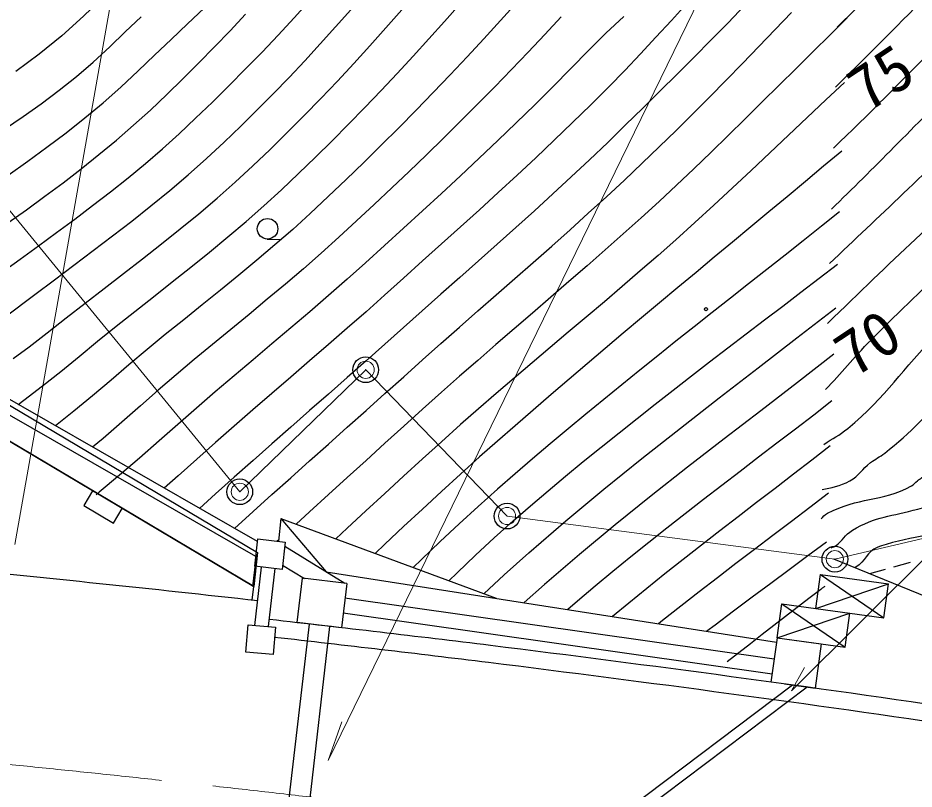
# Model space of a CAD drawing. Units: millimetres, scale not verified. Extents: x 40004 to 680061, y 20002 to 380034.
# Drawn here: x 178054 to 204157, y 309817 to 332272 of the extents above; entities that cross this region are included whole.
import ezdxf
from ezdxf.enums import TextEntityAlignment as Align

# ---------------------------------------------------------------- set-up
doc = ezdxf.new("R2010")
doc.units = ezdxf.units.MM
doc.header["$LTSCALE"] = 1000.09
doc.header["$PDMODE"] = 32
doc.header["$PDSIZE"] = 500
doc.linetypes.add('CHAIN', pattern=[18.5, 12, -1.5, 3.5, -1.5])
doc.linetypes.add('DASHED', pattern=[7.5, 6, -1.5])
for name, color, linetype, lineweight in [('M-BGD', 7, 'Continuous', 25), ('M-BMK', 2, 'CHAIN', 13), ('M-BMK-ROW', 30, 'Continuous', 13), ('M-STR-HTXT', 7, 'Continuous', 13)]:
    doc.layers.add(name, color=color, linetype=linetype, lineweight=lineweight)
doc.styles.add('ＭＳ ゴシック', font='')
doc.styles.get('ＭＳ ゴシック').set_extended_font_data('MS Gothic')

msp = doc.modelspace()

# ---------------------------------------------------------------- linework, layer by layer
at = {"layer": 'M-BGD'}
for p, q in [((185315, 325832), (185715, 325819)), ((185315, 325832), (185715, 325819)), ((177489, 321183), (185037, 316708)), ((177391, 320188), (184926, 315714)), ((180230, 318502), (179975, 318072)), ((179975, 318072), (180835, 317561)), ((180835, 317561), (181090, 317991)), ((185716, 317698), (185641, 317032)), ((185716, 317698), (187032, 316144)), ((185716, 317698), (191980, 315372)), ((185645, 317064), (185609, 317031)), ((185645, 317064), (185609, 317031)), ((185037, 316708), (184926, 315714)), ((185826, 316886), (187574, 315811)), ((184989, 316604), (184890, 315720)), ((201814, 316517), (211998, 312373)), ((203569, 316286), (204051, 316420)), ((184958, 314584), (185152, 316282)), ((185357, 314550), (185549, 316237)), ((185764, 316337), (186397, 315948)), ((187032, 316144), (200148, 314098)), ((202864, 316090), (203328, 316219)), ((186190, 314663), (186340, 315955)), ((187631, 315805), (186340, 315955)), ((201293, 315073), (201430, 316064)), ((201430, 316064), (203411, 315789)), ((201430, 316064), (203274, 314799)), ((187631, 315805), (187481, 314514)), ((201293, 315073), (203411, 315789)), ((203274, 314799), (203411, 315789)), ((200079, 313598), (187581, 315378)), ((200165, 314220), (200303, 315211)), ((200303, 315211), (202146, 313945)), ((200303, 315211), (203274, 314799)), ((200019, 313162), (187531, 314941)), ((200165, 314220), (202284, 314936)), ((202146, 313945), (202284, 314936)), ((187481, 314514), (186190, 314663)), ((200165, 314220), (199987, 312932)), ((200165, 314220), (201453, 314042)), ((200165, 314220), (202146, 313945)), ((201453, 314042), (201274, 312754)), ((200383, 312878), (201274, 312754))]:
    msp.add_line(p, q, dxfattribs=at)
at = {"layer": 'M-BGD', "linetype": 'DASHED'}
for p, q in [((186537, 314623), (185197, 303081)), ((187133, 314554), (185838, 303402)), ((200618, 312845), (191263, 305788)), ((201039, 312787), (191761, 305788))]:
    msp.add_line(p, q, dxfattribs=at)
at = {"layer": 'M-BGD'}
for points in [[(184863, 339965), (184856, 339757), (184802, 339270), (184709, 338793), (184570, 338328), (184204, 337459), (183750, 336633), (183220, 335845), (182631, 335090), (181996, 334365), (181330, 333666), (180647, 332986), (179961, 332324), (179332, 331753), (178672, 331218), (177989, 330710)], [(177451, 324768), (178119, 325248), (178650, 325633), (179181, 326020), (179708, 326412), (180231, 326808), (180749, 327210), (181262, 327620), (181767, 328037), (182264, 328464), (182752, 328900), (183230, 329349), (183719, 329823), (184205, 330301), (184687, 330785), (185165, 331274), (185637, 331769), (186102, 332270), (186560, 332778)], [(177769, 327698), (178338, 328099), (178901, 328509), (179455, 328928), (180000, 329359), (180534, 329802), (181055, 330260), (181561, 330734), (182035, 331187), (182515, 331642), (182998, 332099), (183481, 332561)], [(178060, 321017), (178224, 321141), (178769, 321558), (179308, 321981), (179838, 322414), (180374, 322855), (180914, 323292), (181458, 323724), (182004, 324155), (182549, 324585), (183093, 325018), (183634, 325454), (184170, 325895), (184699, 326344), (185221, 326802), (185733, 327270), (186228, 327739), (186718, 328213), (187203, 328692), (187684, 329176), (188160, 329665), (188632, 330158), (189099, 330654), (189563, 331155), (190023, 331659), (190479, 332167), (190931, 332678)], [(178060, 321017), (178224, 321141), (178769, 321558), (179308, 321981), (179838, 322414), (180374, 322855), (180914, 323292), (181458, 323724), (182004, 324155), (182549, 324585), (183093, 325018), (183634, 325454), (184170, 325895), (184699, 326344), (185221, 326802), (185733, 327270), (186228, 327739), (186718, 328213), (187203, 328692), (187684, 329176), (188160, 329665), (188632, 330158), (189099, 330654), (189563, 331155), (190023, 331659), (190479, 332167), (190931, 332678)], [(192596, 332728), (192114, 332196), (191628, 331668), (191139, 331142), (190646, 330619), (190150, 330100), (189650, 329585), (189146, 329073), (188638, 328566), (188127, 328062), (187611, 327563), (187091, 327068), (186567, 326577), (186058, 326115), (185541, 325663), (185016, 325218), (184486, 324780), (183953, 324346), (183418, 323914), (182882, 323482), (182347, 323050), (181815, 322613), (181288, 322172), (180766, 321724), (180228, 321266), (179680, 320817), (179150, 320392)], [(192596, 332728), (192114, 332196), (191628, 331668), (191139, 331142), (190646, 330619), (190150, 330100), (189650, 329585), (189146, 329073), (188638, 328566), (188127, 328062), (187611, 327563), (187091, 327068), (186567, 326577), (186058, 326115), (185541, 325663), (185016, 325218), (184486, 324780), (183953, 324346), (183418, 323914), (182882, 323482), (182347, 323050), (181815, 322613), (181288, 322172), (180766, 321724), (180228, 321266), (179680, 320817), (179150, 320392)], [(197531, 332686), (197087, 332195), (196639, 331707), (196187, 331223), (195730, 330744), (195268, 330270), (194743, 329744), (194212, 329224), (193676, 328709), (193136, 328199), (192593, 327692), (192046, 327188), (191497, 326687), (190946, 326189), (190393, 325691), (189840, 325194), (189287, 324698), (188735, 324201), (188193, 323716), (187648, 323236), (187101, 322759), (186551, 322283), (186001, 321809), (185450, 321336), (184900, 320861), (184352, 320385), (183805, 319907), (183261, 319426), (182721, 318940), (182315, 318580)], [(197531, 332686), (197087, 332195), (196639, 331707), (196187, 331223), (195730, 330744), (195268, 330270), (194743, 329744), (194212, 329224), (193676, 328709), (193136, 328199), (192593, 327692), (192046, 327188), (191497, 326687), (190946, 326189), (190393, 325691), (189840, 325194), (189287, 324698), (188735, 324201), (188193, 323716), (187648, 323236), (187101, 322759), (186551, 322283), (186001, 321809), (185450, 321336), (184900, 320861), (184352, 320385), (183805, 319907), (183261, 319426), (182721, 318940), (182315, 318580)], [(199223, 332641), (198738, 332133), (198248, 331630), (197753, 331131), (197256, 330634), (196756, 330140), (196255, 329648), (195755, 329156), (195232, 328647), (194704, 328144), (194172, 327645), (193636, 327151), (193097, 326659), (192555, 326171), (192011, 325684), (191467, 325199), (190921, 324715), (190376, 324230), (189831, 323745), (189288, 323258), (188743, 322770), (188196, 322285), (187648, 321801), (187099, 321319), (186549, 320837), (185999, 320354), (185450, 319872), (184902, 319388), (184356, 318902), (183811, 318414), (183344, 317991)], [(177667, 329031), (178203, 329398), (178732, 329775), (179251, 330165), (179758, 330568), (180250, 330988), (180727, 331427), (181182, 331863), (181641, 332302)], [(177667, 329031), (178203, 329398), (178732, 329775), (179251, 330165), (179758, 330568), (180250, 330988), (180727, 331427), (181182, 331863), (181641, 332302)], [(177680, 323566), (178547, 324219), (179115, 324644), (179682, 325069), (180249, 325495), (180813, 325924), (181374, 326358), (181928, 326799), (182476, 327247), (183016, 327705), (183546, 328174), (184064, 328656), (184543, 329118), (185017, 329586), (185486, 330059), (185950, 330539), (186408, 331023), (186860, 331513), (187307, 332008), (187748, 332508)], [(177761, 326301), (178301, 326686), (178837, 327077), (179368, 327474), (179894, 327878), (180412, 328291), (180922, 328713), (181423, 329145), (181915, 329587), (182396, 330041), (182862, 330498), (183324, 330960), (183781, 331428), (184233, 331901), (184679, 332381)], [(177911, 322351), (178385, 322698), (178910, 323103), (179460, 323538), (180014, 323969), (180570, 324397), (181126, 324826), (181681, 325256), (182233, 325689), (182781, 326127), (183323, 326571), (183858, 327025), (184383, 327488), (184898, 327963), (185402, 328445), (185900, 328934), (186392, 329428), (186879, 329929), (187360, 330434), (187835, 330945), (188306, 331461), (188771, 331982), (189232, 332507)], [(193879, 332300), (193401, 331787), (192919, 331278), (192433, 330772), (191944, 330269), (191451, 329770), (190955, 329274), (190456, 328780), (189954, 328290), (189448, 327804), (188941, 327320), (188430, 326838), (187917, 326360), (187401, 325885), (186889, 325423), (186371, 324969), (185846, 324522), (185318, 324080), (184786, 323640), (184254, 323202), (183722, 322764), (183191, 322323), (182664, 321879), (182141, 321430), (181624, 320974), (181083, 320498), (180533, 320029), (180229, 319774)], [(193879, 332300), (193401, 331787), (192919, 331278), (192433, 330772), (191944, 330269), (191451, 329770), (190955, 329274), (190456, 328780), (189954, 328290), (189448, 327804), (188941, 327320), (188430, 326838), (187917, 326360), (187401, 325885), (186889, 325423), (186371, 324969), (185846, 324522), (185318, 324080), (184786, 323640), (184254, 323202), (183722, 322764), (183191, 322323), (182664, 321879), (182141, 321430), (181624, 320974), (181083, 320498), (180533, 320029), (180229, 319774)], [(195703, 332318), (195182, 331833), (194684, 331338), (194163, 330800), (193637, 330268), (193106, 329741), (192570, 329218), (192031, 328699), (191487, 328184), (190941, 327672), (190392, 327163), (189841, 326656), (189289, 326150), (188735, 325646), (188181, 325143), (187644, 324662), (187101, 324186), (186555, 323715), (186005, 323247), (185454, 322781), (184903, 322316), (184351, 321850), (183802, 321382), (183254, 320912), (182711, 320437), (182173, 319957), (181599, 319451), (181015, 318953), (180425, 318460), (180330, 318381)], [(195703, 332318), (195182, 331833), (194684, 331338), (194163, 330800), (193637, 330268), (193106, 329741), (192570, 329218), (192031, 328699), (191487, 328184), (190941, 327672), (190392, 327163), (189841, 326656), (189289, 326150), (188735, 325646), (188181, 325143), (187644, 324662), (187101, 324186), (186555, 323715), (186005, 323247), (185454, 322781), (184903, 322316), (184351, 321850), (183802, 321382), (183254, 320912), (182711, 320437), (182173, 319957), (181599, 319451), (181015, 318953), (180425, 318460), (180330, 318381)], [(184365, 317406), (184906, 317897), (185452, 318390), (186000, 318882), (186548, 319373), (187097, 319864), (187646, 320354), (188195, 320844), (188744, 321334), (189293, 321824), (189842, 322315), (190376, 322791), (190912, 323265), (191450, 323738), (191988, 324210), (192526, 324681), (193064, 325154), (193601, 325627), (194135, 326103), (194667, 326582), (195196, 327064), (195721, 327550), (196241, 328041), (196735, 328518), (197226, 328997), (197713, 329481), (198198, 329967), (198679, 330456), (199159, 330948), (199636, 331441), (200113, 331935), (200588, 332431)], [(184365, 317406), (184906, 317897), (185452, 318390), (186000, 318882), (186548, 319373), (187097, 319864), (187646, 320354), (188195, 320844), (188744, 321334), (189293, 321824), (189842, 322315), (190376, 322791), (190912, 323265), (191450, 323738), (191988, 324210), (192526, 324681), (193064, 325154), (193601, 325627), (194135, 326103), (194667, 326582), (195196, 327064), (195721, 327550), (196241, 328041), (196735, 328518), (197226, 328997), (197713, 329481), (198198, 329967), (198679, 330456), (199159, 330948), (199636, 331441), (200113, 331935), (200588, 332431)], [(202207, 332271), (201711, 331783), (201216, 331294), (200722, 330804), (200228, 330314), (199734, 329824), (199238, 329335), (198742, 328848), (198243, 328363), (197741, 327881), (197236, 327402), (196728, 326927), (196210, 326453), (195688, 325984), (195163, 325518), (194635, 325055), (194105, 324595), (193574, 324136), (193042, 323678), (192510, 323220), (191978, 322761), (191448, 322301), (190920, 321838), (190395, 321372), (189843, 320878), (189292, 320383), (188742, 319887), (188193, 319389), (187644, 318891), (187097, 318392), (186549, 317893), (186158, 317534)], [(202207, 332271), (201711, 331783), (201216, 331294), (200722, 330804), (200228, 330314), (199734, 329824), (199238, 329335), (198742, 328848), (198243, 328363), (197741, 327881), (197236, 327402), (196728, 326927), (196210, 326453), (195688, 325984), (195163, 325518), (194635, 325055), (194105, 324595), (193574, 324136), (193042, 323678), (192510, 323220), (191978, 322761), (191448, 322301), (190920, 321838), (190395, 321372), (189843, 320878), (189292, 320383), (188742, 319887), (188193, 319389), (187644, 318891), (187097, 318392), (186549, 317893), (186158, 317534)], [(202133, 330396), (201589, 329883), (201046, 329370), (200503, 328857), (199960, 328345), (199415, 327834), (198869, 327324), (198320, 326817), (197769, 326313), (197214, 325813), (196699, 325356), (196180, 324904), (195659, 324455), (195135, 324008), (194609, 323563), (194083, 323119), (193557, 322675), (193031, 322231), (192507, 321785), (191985, 321336), (191465, 320885), (190949, 320430), (190393, 319932), (189840, 319432), (189289, 318930), (188739, 318425), (188192, 317919), (187645, 317412), (187315, 317104)], [(202133, 330396), (201589, 329883), (201046, 329370), (200503, 328857), (199960, 328345), (199415, 327834), (198869, 327324), (198320, 326817), (197769, 326313), (197214, 325813), (196699, 325356), (196180, 324904), (195659, 324455), (195135, 324008), (194609, 323563), (194083, 323119), (193557, 322675), (193031, 322231), (192507, 321785), (191985, 321336), (191465, 320885), (190949, 320430), (190393, 319932), (189840, 319432), (189289, 318930), (188739, 318425), (188192, 317919), (187645, 317412), (187315, 317104)], [(202053, 328393), (201523, 327951), (200993, 327509), (200462, 327067), (199931, 326626), (199399, 326185), (198868, 325745), (198337, 325304), (197806, 324862), (197275, 324421), (196745, 323978), (196215, 323535), (195687, 323091), (195159, 322646), (194632, 322200), (194107, 321752), (193582, 321303), (193060, 320852), (192539, 320399), (192020, 319944), (191502, 319487), (190943, 318986), (190388, 318481), (189836, 317972), (189287, 317460), (188740, 316946), (188458, 316680)], [(201984, 326625), (201456, 326204), (200927, 325785), (200398, 325366), (199868, 324948), (199338, 324530), (198808, 324112), (198278, 323694), (197749, 323275), (197221, 322855), (196693, 322434), (196167, 322012), (195642, 321587), (195119, 321161), (194597, 320733), (194078, 320302), (193561, 319869), (193047, 319432), (192535, 318993), (192026, 318549), (191463, 318048), (190907, 317539), (190357, 317024), (189810, 316504), (189566, 316269)], [(201984, 326625), (201456, 326204), (200927, 325785), (200398, 325366), (199868, 324948), (199338, 324530), (198808, 324112), (198278, 323694), (197749, 323275), (197221, 322855), (196693, 322434), (196167, 322012), (195642, 321587), (195119, 321161), (194597, 320733), (194078, 320302), (193561, 319869), (193047, 319432), (192535, 318993), (192026, 318549), (191463, 318048), (190907, 317539), (190357, 317024), (189810, 316504), (189566, 316269)], [(190605, 315883), (190848, 316118), (191384, 316628), (191928, 317131), (192480, 317624), (192985, 318063), (193495, 318497), (194007, 318927), (194523, 319353), (195042, 319776), (195564, 320195), (196088, 320611), (196614, 321025), (197142, 321437), (197672, 321847), (198202, 322256), (198734, 322663), (199266, 323070), (199798, 323477), (200330, 323883), (200862, 324290), (201393, 324697), (201924, 325106)], [(190605, 315883), (190848, 316118), (191384, 316628), (191928, 317131), (192480, 317624), (192985, 318063), (193495, 318497), (194007, 318927), (194523, 319353), (195042, 319776), (195564, 320195), (196088, 320611), (196614, 321025), (197142, 321437), (197672, 321847), (198202, 322256), (198734, 322663), (199266, 323070), (199798, 323477), (200330, 323883), (200862, 324290), (201393, 324697), (201924, 325106)], [(191628, 315503), (192215, 316052), (192934, 316699), (194017, 317632), (195116, 318546), (196228, 319444), (197350, 320330), (198479, 321208), (199611, 322082), (200744, 322955), (201873, 323832)], [(191628, 315503), (192215, 316052), (192934, 316699), (194017, 317632), (195116, 318546), (196228, 319444), (197350, 320330), (198479, 321208), (199611, 322082), (200744, 322955), (201873, 323832)], [(201820, 322484), (200757, 321656), (199689, 320834), (198621, 320012), (197556, 319186), (196497, 318354), (195447, 317510), (194409, 316652), (193388, 315774), (192797, 315245)], [(201820, 322484), (200757, 321656), (199689, 320834), (198621, 320012), (197556, 319186), (196497, 318354), (195447, 317510), (194409, 316652), (193388, 315774), (192797, 315245)], [(185037, 317022), (177400, 321395)], [(201766, 321119), (201233, 320707), (200699, 320296), (200163, 319887), (199628, 319478), (199092, 319068), (198557, 318658), (198023, 318247), (197490, 317834), (196960, 317419), (196431, 317001), (195906, 316580), (195384, 316154), (194865, 315724), (194351, 315289), (194070, 315046)], [(201766, 321119), (201233, 320707), (200699, 320296), (200163, 319887), (199628, 319478), (199092, 319068), (198557, 318658), (198023, 318247), (197490, 317834), (196960, 317419), (196431, 317001), (195906, 316580), (195384, 316154), (194865, 315724), (194351, 315289), (194070, 315046)], [(184987, 316586), (177275, 321005)], [(184881, 315316), (184926, 315714), (177391, 320188)], [(201714, 319811), (201180, 319397), (200644, 318983), (200107, 318571), (199570, 318159), (199033, 317747), (198497, 317334), (197962, 316920), (197428, 316503), (196897, 316084), (196369, 315661), (195844, 315234), (195372, 314843)], [(200644, 318983), (200107, 318571), (199570, 318159), (199033, 317747), (198497, 317334), (197962, 316920), (197428, 316503), (196897, 316084), (196369, 315661), (195844, 315234), (195372, 314843)], [(201660, 318430), (201123, 318019), (200585, 317609), (200046, 317201), (199507, 316792), (198968, 316382), (198430, 315972), (197895, 315559), (197361, 315144), (196830, 314725), (196717, 314633)], [(201660, 318430), (201123, 318019), (200585, 317609), (200046, 317201), (199507, 316792), (198968, 316382), (198430, 315972), (197895, 315559), (197361, 315144), (196830, 314725), (196717, 314633)], [(201604, 317006), (201063, 316604), (200522, 316202), (199981, 315802), (199439, 315401), (198898, 314998), (198360, 314594), (198123, 314414)], [(201063, 316604), (200522, 316202), (199981, 315802), (199439, 315401), (198898, 314998), (198360, 314594), (198123, 314414)], [(201553, 315716), (201538, 315706), (201524, 315695), (201510, 315685), (201495, 315674), (201481, 315664), (201467, 315653), (201452, 315642), (201438, 315632), (201096, 315370), (200754, 315108), (200414, 314844), (200074, 314580), (199735, 314315), (199396, 314050), (199056, 313785), (198716, 313521)], [(201553, 315716), (201538, 315706), (201524, 315695), (201510, 315685), (201495, 315674), (201481, 315664), (201467, 315653), (201452, 315642), (201438, 315632), (201096, 315370), (200754, 315108), (200414, 314844), (200074, 314580), (199735, 314315), (199396, 314050), (199056, 313785), (198716, 313521)]]:
    msp.add_lwpolyline(points, dxfattribs=at)
for points in [[(184955, 316305), (185046, 317099), (185840, 317009), (185750, 316214)], [(184689, 313805), (184758, 314602), (185555, 314532), (185486, 313735)]]:
    msp.add_lwpolyline(points, close=True, dxfattribs=at)
for centre, radius in [((185325, 326132), 300), ((185325, 326132), 300), ((198097, 323791), 45)]:
    msp.add_circle(centre, radius, dxfattribs=at)
for centre, radius, start, end in [((117717, -286446), 605499, 83.61631, 84.49414), ((111482, -342313), 661209, 83.02136, 83.58305), ((111482, -342313), 660709, 83.02138, 83.56579), ((116769, -293471), 612086, 81.6342, 82.95713), ((116769, -293471), 611586, 81.6342, 82.9571)]:
    msp.add_arc(centre, radius, start, end, dxfattribs=at)
for points, knots in [([(208285, 337009), (208200, 336923), (208110, 336832), (208012, 336733), (206819, 335536), (205849, 334243), (204360, 332744), (203376, 331755), (202657, 331025), (201864, 330260)], [0, 0, 0, 0, 1, 1, 1, 2, 2, 2, 3, 3, 3, 3]), ([(207049, 337188), (206218, 335701), (205038, 335147), (203732, 333823), (203020, 333102), (202493, 332560), (201921, 332006)], [0, 0, 0, 0, 1, 1, 1, 2, 2, 2, 2]), ([(210828, 336885), (210600, 336813), (210172, 336678), (209775, 336488), (209369, 336293), (209046, 336000), (208593, 335667), (207237, 334670), (206450, 333177), (204987, 331665), (203744, 330382), (202832, 329458), (201806, 328480)], [0, 0, 0, 0, 1, 1, 1, 2, 2, 2, 3, 3, 3, 4, 4, 4, 4]), ([(211862, 335249), (211444, 335178), (210706, 335053), (210025, 334758), (209716, 334624), (209372, 334570), (209047, 334303), (207520, 333048), (206998, 331997), (205614, 330587), (204091, 329034), (202999, 327905), (201748, 326707)], [0, 0, 0, 0, 1, 1, 1, 2, 2, 2, 3, 3, 3, 4, 4, 4, 4]), ([(212978, 334206), (212760, 334084), (212385, 333873), (212002, 333663), (211172, 333209), (210045, 333424), (209148, 332654), (207879, 331564), (207421, 330694), (206242, 329508), (204472, 327726), (203147, 326503), (201696, 325120)], [0, 0, 0, 0, 1, 1, 1, 2, 2, 2, 3, 3, 3, 4, 4, 4, 4]), ([(201639, 323374), (203524, 325238), (204840, 326384), (206869, 328429), (207834, 329401), (208018, 330402), (209248, 331005), (210518, 331626), (211457, 331433), (212688, 332127), (213038, 332324), (213185, 332394), (213562, 332670)], [0, 0, 0, 0, 1, 1, 1, 2, 2, 2, 3, 3, 3, 4, 4, 4, 4]), ([(201577, 321451), (202044, 321930), (202360, 322343), (202913, 322903), (204666, 324678), (205744, 325575), (207497, 327350), (208246, 328108), (208414, 328843), (209349, 329355), (210314, 329884), (211040, 329743), (212027, 330229), (212813, 330616), (213112, 330812), (213932, 331414)], [0, 0, 0, 0, 1, 1, 1, 2, 2, 2, 3, 3, 3, 4, 4, 4, 5, 5, 5, 5]), ([(201525, 319851), (201792, 320040), (201972, 320107), (202226, 320317), (203373, 321267), (203800, 322027), (204844, 323088), (206096, 324361), (206875, 324995), (208124, 326271), (208658, 326816), (208802, 327303), (209450, 327706), (210119, 328122), (210638, 328032), (211367, 328331), (212615, 328846), (213038, 329230), (214303, 330157)], [0, 0, 0, 0, 1, 1, 1, 2, 2, 2, 3, 3, 3, 4, 4, 4, 5, 5, 5, 6, 6, 6, 6]), ([(201482, 318538), (201742, 318596), (201993, 318634), (202287, 318790), (202564, 318937), (202637, 319134), (202887, 319322), (203042, 319438), (203148, 319477), (203301, 319596), (204853, 320819), (205383, 321871), (206775, 323274), (207532, 324038), (208003, 324419), (208752, 325192), (209072, 325522), (209167, 325803), (209551, 326057), (209946, 326319), (210261, 326269), (210706, 326434), (212416, 327069), (212965, 327648), (214673, 328901)], [0, 0, 0, 0, 1, 1, 1, 2, 2, 2, 3, 3, 3, 4, 4, 4, 5, 5, 5, 6, 6, 6, 7, 7, 7, 8, 8, 8, 8]), ([(201454, 317682), (201505, 317743), (201552, 317802), (201639, 317848), (202524, 318322), (203196, 318173), (204083, 318643), (204163, 318686), (204185, 318742), (204256, 318797), (204301, 318831), (204331, 318842), (204376, 318876), (206334, 320369), (206970, 321712), (208705, 323459), (208964, 323719), (209125, 323848), (209379, 324113), (209488, 324226), (209522, 324319), (209651, 324408), (209785, 324499), (209892, 324483), (210045, 324536), (212216, 325292), (212891, 326065), (215044, 327644)], [0, 0, 0, 0, 1, 1, 1, 2, 2, 2, 3, 3, 3, 4, 4, 4, 5, 5, 5, 6, 6, 6, 7, 7, 7, 8, 8, 8, 9, 9, 9, 9]), ([(201743, 316840), (201791, 316864), (201843, 316882), (201887, 316912), (202064, 317035), (202145, 317220), (202360, 317352), (203028, 317761), (203512, 317760), (204266, 317972), (204635, 318076), (204864, 318071), (205215, 318226), (207196, 319098), (207526, 320689), (209044, 322231), (209437, 322630), (209591, 322934), (210054, 323248), (211916, 324512), (212940, 325289), (214984, 326232), (215190, 326327), (215370, 326267), (215532, 326426), (215621, 326514), (215662, 326569), (215715, 326689)], [0, 0, 0, 0, 1, 1, 1, 2, 2, 2, 3, 3, 3, 4, 4, 4, 5, 5, 5, 6, 6, 6, 7, 7, 7, 8, 8, 8, 9, 9, 9, 9]), ([(217256, 326603), (216994, 326017), (216797, 325748), (216362, 325319), (215569, 324539), (214672, 324867), (213679, 324367), (212496, 323771), (211828, 323419), (210778, 322612), (209417, 321564), (208879, 320720), (207679, 319490), (206975, 318768), (206820, 318025), (205895, 317623), (204949, 317213), (204336, 317228), (203346, 316942), (203242, 316912), (203182, 316898), (203082, 316856), (202778, 316730), (202749, 316447), (202464, 316282), (202452, 316275), (202443, 316272), (202432, 316266)], [0, 0, 0, 0, 1, 1, 1, 2, 2, 2, 3, 3, 3, 4, 4, 4, 5, 5, 5, 6, 6, 6, 7, 7, 7, 8, 8, 8, 9, 9, 9, 9])]:
    msp.add_open_spline(points, degree=3, knots=knots, dxfattribs=at)
at = {"layer": 'M-BMK'}
msp.add_arc((117707, -286334), 599886, 82.05731, 84.76006, dxfattribs=at)
at = {"layer": 'M-BMK-ROW'}
for p, q in [((176953, 327704), (184516, 318474)), ((184516, 318474), (188184, 322027)), ((188184, 322027), (192302, 317767)), ((192302, 317767), (201850, 316512)), ((201850, 316512), (207703, 317891))]:
    msp.add_line(p, q, dxfattribs=at)
at = {"layer": 'M-BMK-ROW', "lineweight": 25}
for centre in [(188184, 322027), (184516, 318474), (192302, 317767), (201850, 316512)]:
    msp.add_circle(centre, 375, dxfattribs=at)
at = {"layer": 'M-BMK-ROW'}
for p in [(188184, 322027), (184516, 318474), (192302, 317767), (201850, 316512)]:
    msp.add_point(p, dxfattribs=at)
at = {"layer": 'M-STR-HTXT'}
for p, q in [((177966, 316939), (186476, 365133)), ((205268, 347934), (187094, 310645)), ((227146, 339133), (200586, 312674)), ((200586, 312674), (200968, 313355)), ((187094, 310645), (187492, 311774))]:
    msp.add_line(p, q, dxfattribs=at)

# ---------------------------------------------------------------- texts
at = {"layer": 'M-BGD', "style": 'ＭＳ ゴシック'}
for s, p in [('75', (203179, 330537)), ('75', (203179, 330537)), ('70', (202796, 322817)), ('70', (202796, 322817))]:
    msp.add_text(s, height=1320, rotation=33.543, dxfattribs=at).set_placement(p, align=Align.MIDDLE_CENTER)

doc.saveas('drawing.dxf')
